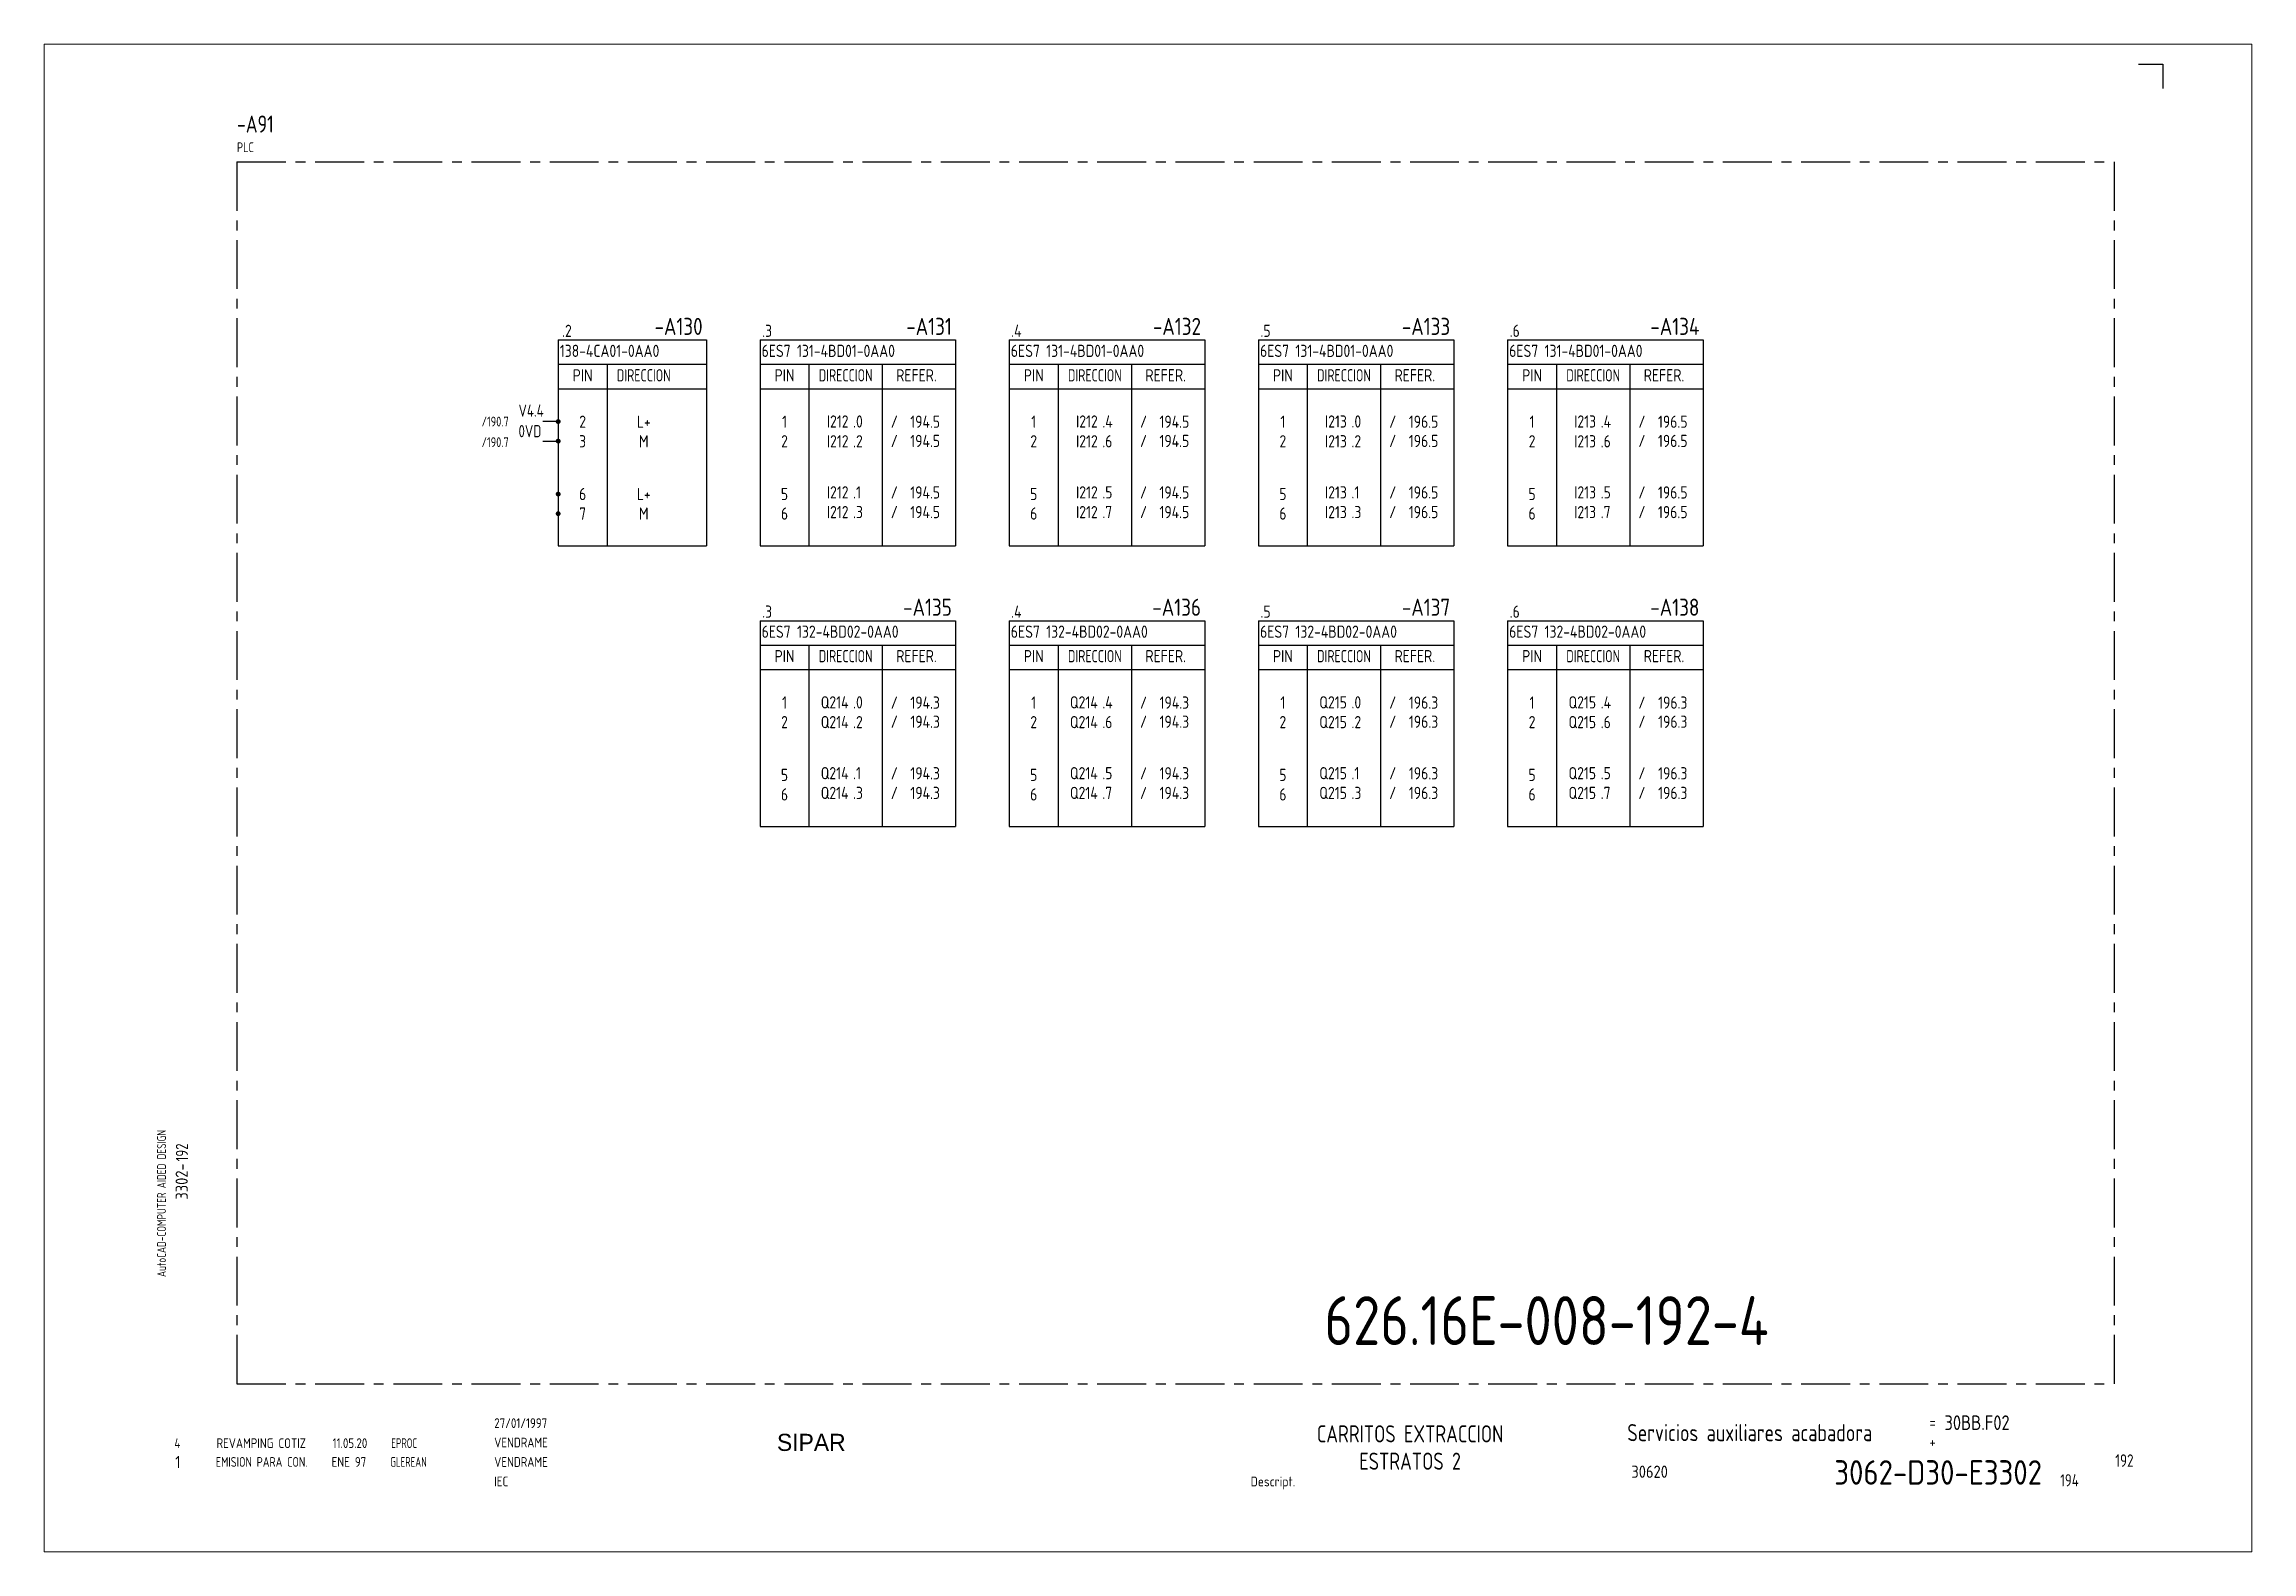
# Paper-space layout 'Presentación1' of a CAD drawing. Extents: x -13 to 438, y -7 to 301.
# The model-space entities are those that its viewports show. They can reach past a viewport. Long polylines and large blocks are cut down to what shows.
import ezdxf
from ezdxf.enums import TextEntityAlignment as Align

# ---------------------------------------------------------------- set-up
doc = ezdxf.new("R2010")
doc.units = 0
doc.header["$LTSCALE"] = 8
doc.header["$MEASUREMENT"] = 0
doc.linetypes.add('CENTER', pattern=[2, 1.25, -0.25, 0.25, -0.25])
doc.layers.get('0').update_dxf_attribs({"linetype": 'CONTINUOUS'})
doc.layers.add('CART', color=7, linetype='CONTINUOUS')
doc.styles.add('DIN', font='DIN', dxfattribs={"width": 0.85})
doc.styles.add('UNIV', font='UNIV')

# ---------------------------------------------------------------- blocks, each defined once
blk = doc.blocks.new('WB-FG100')
at = {"layer": 'CART', "color": 1}
for p, q in [((415, 297), (420, 297)), ((420, 297), (420, 292))]:
    blk.add_line(p, q, dxfattribs=at)
at = {"layer": 'CART', "color": 1, "style": 'DIN', "width": 0.8}
blk.add_text('AutoCAD-COMPUTER AIDED DESIGN', height=1.8, rotation=90, dxfattribs=at).set_placement((11.47, 48.84))
at = {"layer": 'CART', "color": 3, "style": 'DIN', "width": 0.8}
for s, p in [('=', (372.24, 17.91)), ('+', (372.24, 13.87))]:
    blk.add_text(s, height=2.5, dxfattribs=at).set_placement(p)
at = {"layer": 'CART', "color": 7, "style": 'DIN', "width": 0.9}
blk.add_attdef('FILE', text='', height=2.5, rotation=90, dxfattribs=at).set_placement((15.95, 68.38), align=Align.CENTER)
for tag, p in [('MOD-3', (13.92, 19)), ('MOD-2', (13.92, 15)), ('MOD-1', (13.92, 11)), ('NR.COMMESSA', (315, 9))]:
    blk.add_attdef(tag, text='', height=2.5, dxfattribs=at).set_placement(p, align=Align.MIDDLE)
at = {"layer": 'CART', "color": 7, "style": 'DIN'}
for tag, width, p in [('REV-3', 0.9, (21.66, 19)), ('DATA-3', 0.9, (45.37, 19)), ('NOME-3', 0.9, (57.37, 19)), ('REV-2', 0.9, (21.66, 15)), ('DATA-2', 0.9, (45.37, 15)), ('NOME-2', 0.9, (57.37, 15)), ('REV-1', 0.9, (21.66, 11)), ('DATA-1', 0.9, (45.37, 11)), ('NOME-1', 0.7, (57.37, 11))]:
    blk.add_attdef(tag, text='', height=2, dxfattribs=dict(at, width=width)).set_placement(p, align=Align.MIDDLE_LEFT)
at = {"layer": 'CART', "color": 7, "style": 'DIN', "width": 0.9}
for tag, p, height in [('DATA', (78.64, 17.94), 2), ('ESECUTORE', (78.64, 13.97), 2), ('CONTROLLORE', (78.64, 9.99), 2), ('NORMA', (78.64, 6.01), 2), ('SEGUE', (398.93, 5.65), 2.8)]:
    blk.add_attdef(tag, p, '', height=height, dxfattribs=at)
at = {"layer": 'CART', "color": 2, "style": 'DIN', "width": 0.9}
for tag, p in [('TITOLO-1/3', (266.5, 18.23)), ('TITOLO-2/3', (266.5, 13.18)), ('TITOLO-1/2', (266.5, 15.73)), ('TITOLO-3/3', (266.5, 8.13)), ('TITOLO-2/2', (266.5, 10.68))]:
    blk.add_attdef(tag, text='', height=3.5, dxfattribs=at).set_placement(p, align=Align.MIDDLE)
at = {"layer": 'CART', "color": 3, "style": 'DIN', "width": 0.9}
blk.add_attdef('ASSIEME', text='', height=3.5, dxfattribs=at).set_placement((334, 17), align=Align.MIDDLE)
at = {"layer": 'CART', "color": 3, "style": 'DIN', "width": 0.85}
for tag, p in [('=', (375.33, 16.63)), ('+', (375.33, 12.76))]:
    blk.add_attdef(tag, text='', height=3, dxfattribs=at).set_placement(p, align=Align.BOTTOM_LEFT)
at = {"layer": 'CART', "color": 2, "style": 'DIN', "width": 0.9}
blk.add_attdef('DISEGNO', text='', height=5, dxfattribs=at).set_placement((395.27, 6.35), align=Align.RIGHT)
at = {"layer": 'CART', "color": 3, "style": 'DIN', "width": 0.9}
blk.add_attdef('FOGLIO', text='', height=2.8, dxfattribs=at).set_placement((414.2, 9.56), align=Align.RIGHT)
at = {"layer": 'CART', "color": 1, "style": 'DIN', "width": 0.9}
blk.add_attdef('TIPOLOGIA', (233.37, 6), '', height=2, dxfattribs=at)

msp = doc.modelspace()

# ---------------------------------------------------------------- linework, layer by layer
at = {"color": 3, "linetype": 'CENTER'}
for p, q in [((568, 277), (952, 277)), ((568, 277), (568, 27)), ((952, 277), (952, 27)), ((568, 27), (952, 27))]:
    msp.add_line(p, q, dxfattribs=at)
at = {"color": 3}
for p, q in [((633.72, 240.59), (633.72, 198.46)), ((633.72, 240.59), (664.04, 240.59)), ((664.04, 240.59), (664.04, 198.46)), ((675.02, 240.59), (715.02, 240.59)), ((675.02, 240.59), (675.02, 198.46)), ((715.02, 240.59), (715.02, 198.46)), ((726, 240.59), (726, 198.46)), ((726, 240.59), (766, 240.59)), ((766, 240.59), (766, 198.46)), ((776.97, 240.59), (816.97, 240.59)), ((776.97, 240.59), (776.97, 198.46)), ((816.97, 240.59), (816.97, 198.46)), ((827.95, 240.59), (867.95, 240.59)), ((827.95, 240.59), (827.95, 198.46)), ((867.95, 240.59), (867.95, 198.46)), ((633.72, 235.59), (664.04, 235.59)), ((643.72, 235.59), (643.72, 198.46)), ((675.02, 235.59), (715.02, 235.59)), ((685.02, 235.59), (685.02, 198.46)), ((700.02, 235.59), (700.02, 198.46)), ((726, 235.59), (766, 235.59)), ((736, 235.59), (736, 198.46)), ((751, 235.59), (751, 198.46)), ((776.97, 235.59), (816.97, 235.59)), ((786.97, 235.59), (786.97, 198.46)), ((801.97, 235.59), (801.97, 198.46)), ((827.95, 235.59), (867.95, 235.59)), ((837.95, 235.59), (837.95, 198.46)), ((852.95, 235.59), (852.95, 198.46)), ((633.72, 230.59), (664.04, 230.59)), ((675.02, 230.59), (715.02, 230.59)), ((726, 230.59), (766, 230.59)), ((776.97, 230.59), (816.97, 230.59)), ((827.95, 230.59), (867.95, 230.59)), ((633.72, 198.46), (664.04, 198.46)), ((675.02, 198.46), (715.02, 198.46)), ((726, 198.46), (766, 198.46)), ((776.97, 198.46), (816.97, 198.46)), ((827.95, 198.46), (867.95, 198.46)), ((675.02, 183.13), (675.02, 141)), ((675.02, 183.13), (715.02, 183.13)), ((715.02, 183.13), (715.02, 141)), ((726, 183.13), (766, 183.13)), ((726, 183.13), (726, 141)), ((766, 183.13), (766, 141)), ((776.97, 183.13), (816.97, 183.13)), ((776.97, 183.13), (776.97, 141)), ((816.97, 183.13), (816.97, 141)), ((827.95, 183.13), (867.95, 183.13)), ((827.95, 183.13), (827.95, 141)), ((867.95, 183.13), (867.95, 141)), ((675.02, 178.13), (715.02, 178.13)), ((685.02, 178.13), (685.02, 141)), ((700.02, 178.13), (700.02, 141)), ((726, 178.13), (766, 178.13)), ((736, 178.13), (736, 141)), ((751, 178.13), (751, 141)), ((776.97, 178.13), (816.97, 178.13)), ((786.97, 178.13), (786.97, 141)), ((801.97, 178.13), (801.97, 141)), ((827.95, 178.13), (867.95, 178.13)), ((837.95, 178.13), (837.95, 141)), ((852.95, 178.13), (852.95, 141)), ((675.02, 173.13), (715.02, 173.13)), ((726, 173.13), (766, 173.13)), ((776.97, 173.13), (816.97, 173.13)), ((827.95, 173.13), (867.95, 173.13)), ((675.02, 141), (715.02, 141)), ((726, 141), (766, 141)), ((776.97, 141), (816.97, 141)), ((827.95, 141), (867.95, 141))]:
    msp.add_line(p, q, dxfattribs=at)
for p, q in [((633.72, 223.87), (630.6, 223.87)), ((630.6, 219.87), (633.72, 219.87))]:
    msp.add_line(p, q)
at = {"linetype": 'Continuous', "const_width": 0.5}
for points in [[(633.47, 223.87, 1), (633.97, 223.87, 1)], [(633.47, 219.87, 1), (633.97, 219.87, 1)], [(633.47, 209.03, 1), (633.97, 209.03, 1)], [(633.47, 205.03, 1), (633.97, 205.03, 1)]]:
    msp.add_lwpolyline(points, format="xyb", close=True, dxfattribs=at)

# ---------------------------------------------------------------- block references
at = {"layer": 'CART'}
ref = msp.add_blockref('WB-FG100', (542, 0), dxfattribs=at)
ref.add_attrib('TIPOLOGIA', 'Descript.', (775.37, 6), dxfattribs={"color": 1, "height": 2, "style": 'DIN', "width": 0.9})
ref.add_attrib('ASSIEME', 'Servicios auxiliares acabadora', dxfattribs={"color": 3, "height": 3.5, "style": 'DIN', "width": 0.8}).set_placement((877.5, 17), align=Align.MIDDLE)
ref.add_attrib('=', '30BB.F02', dxfattribs={"color": 3, "height": 3, "style": 'DIN', "width": 0.85}).set_placement((917.33, 16.63), align=Align.BOTTOM_LEFT)
ref.add_attrib('NR.COMMESSA', '30620', dxfattribs={"color": 7, "height": 2.5, "style": 'DIN', "width": 0.9}).set_placement((857, 9), align=Align.MIDDLE)
ref.add_attrib('DISEGNO', '3062-D30-E3302', dxfattribs={"color": 2, "height": 5, "style": 'DIN', "width": 0.9}).set_placement((937.27, 6.35), align=Align.RIGHT)
ref.add_attrib('DATA', '27/01/1997', (620.64, 17.94), dxfattribs={"color": 7, "height": 2, "style": 'DIN', "width": 0.85})
ref.add_attrib('ESECUTORE', 'VENDRAME', (620.64, 13.97), dxfattribs={"color": 7, "height": 2, "style": 'DIN', "width": 0.85})
ref.add_attrib('CONTROLLORE', 'VENDRAME', (620.64, 9.99), dxfattribs={"color": 7, "height": 2, "style": 'DIN', "width": 0.85})
ref.add_attrib('NORMA', 'IEC', (620.64, 6.01), dxfattribs={"color": 7, "height": 2, "style": 'DIN', "width": 0.85})
ref.add_attrib('MOD-1', '1', dxfattribs={"color": 7, "height": 2.5, "style": 'DIN', "width": 0.9}).set_placement((555.92, 11), align=Align.MIDDLE)
ref.add_attrib('REV-1', 'EMISION PARA CON.', dxfattribs={"color": 7, "height": 2, "style": 'DIN', "width": 0.8}).set_placement((563.66, 11), align=Align.MIDDLE_LEFT)
ref.add_attrib('DATA-1', 'ENE 97', dxfattribs={"color": 7, "height": 2, "style": 'DIN', "width": 0.85}).set_placement((587.37, 11), align=Align.MIDDLE_LEFT)
ref.add_attrib('NOME-1', 'GLEREAN', dxfattribs={"color": 7, "height": 2, "style": 'DIN', "width": 0.7}).set_placement((599.37, 11), align=Align.MIDDLE_LEFT)
ref.add_attrib('FILE', '3302-', dxfattribs={"color": 7, "height": 2.5, "rotation": 90, "style": 'DIN', "width": 0.9}).set_placement((557.95, 68.38), align=Align.CENTER)

# ---------------------------------------------------------------- texts
at = {"color": 3, "style": 'DIN', "width": 0.8}
msp.add_text('-A91', height=3.5, dxfattribs=at).set_placement((568, 283))
at = {"style": 'DIN'}
for s, height, width, p in [('PLC', 2, 0.8, (568, 279)), ('138-4CA01-0AA0', 2.5, 0.85, (634.05, 237.09)), ('6ES7 131-4BD01-0AA0', 2.5, 0.85, (675.34, 237.09)), ('6ES7 131-4BD01-0AA0', 2.5, 0.85, (726.32, 237.09)), ('6ES7 131-4BD01-0AA0', 2.5, 0.85, (777.3, 237.09)), ('6ES7 131-4BD01-0AA0', 2.5, 0.85, (828.27, 237.09)), ('V4.4', 2.5, 0.8, (625.6, 224.87)), ('0VD', 2.5, 0.8, (625.6, 220.66)), ('.0', 2.5, 0.85, (694.05, 222.64)), ('.4', 2.5, 0.85, (745.03, 222.64)), ('.0', 2.5, 0.85, (796.01, 222.64)), ('.4', 2.5, 0.85, (846.99, 222.64)), ('.2', 2.5, 0.85, (694.05, 218.59)), ('.6', 2.5, 0.85, (745.03, 218.59)), ('.2', 2.5, 0.85, (796.01, 218.59)), ('.6', 2.5, 0.85, (846.99, 218.59)), ('.1', 2.5, 0.85, (694.05, 208.14)), ('.5', 2.5, 0.85, (745.03, 208.14)), ('.1', 2.5, 0.85, (796.01, 208.14)), ('.5', 2.5, 0.85, (846.99, 208.14)), ('.3', 2.5, 0.85, (694.05, 204.1)), ('.7', 2.5, 0.85, (745.03, 204.1)), ('.3', 2.5, 0.85, (796.01, 204.1)), ('.7', 2.5, 0.85, (846.99, 204.1)), ('6ES7 132-4BD02-0AA0', 2.5, 0.85, (675.34, 179.63)), ('6ES7 132-4BD02-0AA0', 2.5, 0.85, (726.32, 179.63)), ('6ES7 132-4BD02-0AA0', 2.5, 0.85, (777.3, 179.63)), ('6ES7 132-4BD02-0AA0', 2.5, 0.85, (828.27, 179.63)), ('.0', 2.5, 0.85, (694.05, 165.17)), ('.4', 2.5, 0.85, (745.03, 165.17)), ('.0', 2.5, 0.85, (796.01, 165.17)), ('.4', 2.5, 0.85, (846.99, 165.17)), ('.2', 2.5, 0.85, (694.05, 161.13)), ('.6', 2.5, 0.85, (745.03, 161.13)), ('.2', 2.5, 0.85, (796.01, 161.13)), ('.6', 2.5, 0.85, (846.99, 161.13)), ('.1', 2.5, 0.85, (694.05, 150.68)), ('.3', 2.5, 0.85, (694.05, 146.64)), ('.5', 2.5, 0.85, (745.03, 150.68)), ('.7', 2.5, 0.85, (745.03, 146.64)), ('.1', 2.5, 0.85, (796.01, 150.68)), ('.3', 2.5, 0.85, (796.01, 146.64)), ('.5', 2.5, 0.85, (846.99, 150.68)), ('.7', 2.5, 0.85, (846.99, 146.64)), ('194', 2.5, 0.8, (941, 6))]:
    msp.add_text(s, height=height, dxfattribs=dict(at, width=width)).set_placement(p)
at = {"color": 3, "style": 'DIN'}
for s, height, width, p in [('-A130', 3.5, 0.85, (663.27, 241.59)), ('-A131', 3.5, 0.85, (714.25, 241.59)), ('-A132', 3.5, 0.85, (765.22, 241.59)), ('-A133', 3.5, 0.85, (816.2, 241.59)), ('-A134', 3.5, 0.85, (867.18, 241.59)), ('-A135', 3.5, 0.85, (714.25, 184.13)), ('-A136', 3.5, 0.85, (765.22, 184.13)), ('-A137', 3.5, 0.85, (816.2, 184.13)), ('-A138', 3.5, 0.85, (867.18, 184.13)), ('192', 2.56, 0.8, (956, 10))]:
    msp.add_text(s, height=height, dxfattribs=dict(at, width=width)).set_placement(p, align=Align.RIGHT)
at = {"style": 'DIN', "width": 0.85}
for s, p in [('.2', (635.51, 241.19)), ('.3', (676.47, 241.19)), ('.4', (727.45, 241.19)), ('.5', (778.43, 241.19)), ('.6', (829.4, 241.19)), ('PIN', (638.72, 232.09)), ('PIN', (680.02, 232.09)), ('REFER.', (707.02, 232.09)), ('PIN', (731, 232.09)), ('REFER.', (758, 232.09)), ('PIN', (781.97, 232.09)), ('REFER.', (808.97, 232.09)), ('PIN', (832.95, 232.09)), ('REFER.', (859.95, 232.09)), ('2', (638.72, 222.59)), ('L+', (651.22, 222.59)), ('1', (680.02, 222.59)), ('/', (702.48, 222.59)), ('194.5', (708.79, 222.59)), ('1', (731, 222.59)), ('/', (753.46, 222.59)), ('194.5', (759.77, 222.59)), ('1', (781.97, 222.59)), ('/', (804.44, 222.59)), ('196.5', (810.75, 222.59)), ('1', (832.95, 222.59)), ('/', (855.42, 222.59)), ('196.5', (861.73, 222.59)), ('3', (638.72, 218.59)), ('M', (651.22, 218.59)), ('2', (680.02, 218.59)), ('/', (702.48, 218.66)), ('194.5', (708.79, 218.66)), ('2', (731, 218.59)), ('/', (753.46, 218.66)), ('194.5', (759.77, 218.66)), ('2', (781.97, 218.59)), ('/', (804.44, 218.66)), ('196.5', (810.75, 218.66)), ('2', (832.95, 218.59)), ('/', (855.42, 218.66)), ('196.5', (861.73, 218.66)), ('6', (638.72, 207.8)), ('L+', (651.22, 207.8)), ('5', (680.02, 207.8)), ('/', (702.48, 208.12)), ('194.5', (708.79, 208.12)), ('5', (731, 207.8)), ('/', (753.46, 208.12)), ('194.5', (759.77, 208.12)), ('5', (781.97, 207.8)), ('/', (804.44, 208.12)), ('196.5', (810.75, 208.12)), ('5', (832.95, 207.8)), ('/', (855.42, 208.12)), ('196.5', (861.73, 208.12)), ('7', (638.72, 203.8)), ('M', (651.22, 203.8)), ('6', (680.02, 203.8)), ('/', (702.48, 204.1)), ('194.5', (708.79, 204.1)), ('6', (731, 203.8)), ('/', (753.46, 204.1)), ('194.5', (759.77, 204.1)), ('6', (781.97, 203.8)), ('/', (804.44, 204.1)), ('196.5', (810.75, 204.1)), ('6', (832.95, 203.8)), ('/', (855.42, 204.1)), ('196.5', (861.73, 204.1)), ('.3', (676.47, 183.73)), ('.4', (727.45, 183.73)), ('.5', (778.43, 183.73)), ('.6', (829.4, 183.73)), ('PIN', (680.02, 174.63)), ('REFER.', (707.02, 174.63)), ('PIN', (731, 174.63)), ('REFER.', (758, 174.63)), ('PIN', (781.97, 174.63)), ('REFER.', (808.97, 174.63)), ('PIN', (832.95, 174.63)), ('REFER.', (859.95, 174.63)), ('1', (680.02, 165.13)), ('/', (702.48, 165.12)), ('194.3', (708.79, 165.12)), ('1', (731, 165.13)), ('/', (753.46, 165.12)), ('194.3', (759.77, 165.12)), ('1', (781.97, 165.13)), ('/', (804.44, 165.12)), ('196.3', (810.75, 165.12)), ('1', (832.95, 165.13)), ('/', (855.42, 165.12)), ('196.3', (861.73, 165.12)), ('2', (680.02, 161.13)), ('/', (702.48, 161.2)), ('194.3', (708.79, 161.2)), ('2', (731, 161.13)), ('/', (753.46, 161.2)), ('194.3', (759.77, 161.2)), ('2', (781.97, 161.13)), ('/', (804.44, 161.2)), ('196.3', (810.75, 161.2)), ('2', (832.95, 161.13)), ('/', (855.42, 161.2)), ('196.3', (861.73, 161.2)), ('5', (680.02, 150.33)), ('/', (702.48, 150.66)), ('/', (702.48, 146.64)), ('194.3', (708.79, 150.66)), ('194.3', (708.79, 146.64)), ('5', (731, 150.33)), ('/', (753.46, 150.66)), ('/', (753.46, 146.64)), ('194.3', (759.77, 150.66)), ('194.3', (759.77, 146.64)), ('5', (781.97, 150.33)), ('/', (804.44, 150.66)), ('/', (804.44, 146.64)), ('196.3', (810.75, 150.66)), ('196.3', (810.75, 146.64)), ('5', (832.95, 150.33)), ('/', (855.42, 150.66)), ('/', (855.42, 146.64)), ('196.3', (861.73, 150.66)), ('196.3', (861.73, 146.64)), ('6', (680.02, 146.33)), ('6', (731, 146.33)), ('6', (781.97, 146.33)), ('6', (832.95, 146.33))]:
    msp.add_text(s, height=2.5, dxfattribs=at).set_placement(p, align=Align.CENTER)
at = {"style": 'DIN', "width": 0.596129}
for p, p2 in [((645.72, 232.09), (656.72, 232.09)), ((687.02, 232.09), (698.02, 232.09)), ((738, 232.09), (749, 232.09)), ((788.97, 232.09), (799.97, 232.09)), ((839.95, 232.09), (850.95, 232.09)), ((687.02, 174.63), (698.02, 174.63)), ((738, 174.63), (749, 174.63)), ((788.97, 174.63), (799.97, 174.63)), ((839.95, 174.63), (850.95, 174.63))]:
    msp.add_text('DIRECCION', height=2.5, dxfattribs=at).set_placement(p, p2, align=Align.FIT)
at = {"style": 'DIN'}
for s, height, width, p in [('/190.7', 2, 0.8, (623.6, 222.87)), ('I212', 2.5, 0.85, (693.12, 222.64)), ('I212', 2.5, 0.85, (744.1, 222.64)), ('I213', 2.5, 0.85, (795.07, 222.64)), ('I213', 2.5, 0.85, (846.05, 222.64)), ('/190.7', 2, 0.8, (623.6, 218.66)), ('I212', 2.5, 0.85, (693.12, 218.59)), ('I212', 2.5, 0.85, (744.1, 218.59)), ('I213', 2.5, 0.85, (795.07, 218.59)), ('I213', 2.5, 0.85, (846.05, 218.59)), ('I212', 2.5, 0.85, (693.12, 208.14)), ('I212', 2.5, 0.85, (744.1, 208.14)), ('I213', 2.5, 0.85, (795.07, 208.14)), ('I213', 2.5, 0.85, (846.05, 208.14)), ('I212', 2.5, 0.85, (693.12, 204.1)), ('I212', 2.5, 0.85, (744.1, 204.1)), ('I213', 2.5, 0.85, (795.07, 204.1)), ('I213', 2.5, 0.85, (846.05, 204.1)), ('Q214', 2.5, 0.85, (693.12, 165.17)), ('Q214', 2.5, 0.85, (744.1, 165.17)), ('Q215', 2.5, 0.85, (795.07, 165.17)), ('Q215', 2.5, 0.85, (846.05, 165.17)), ('Q214', 2.5, 0.85, (693.12, 161.13)), ('Q214', 2.5, 0.85, (744.1, 161.13)), ('Q215', 2.5, 0.85, (795.07, 161.13)), ('Q215', 2.5, 0.85, (846.05, 161.13)), ('Q214', 2.5, 0.85, (693.12, 150.68)), ('Q214', 2.5, 0.85, (693.12, 146.64)), ('Q214', 2.5, 0.85, (744.1, 150.68)), ('Q214', 2.5, 0.85, (744.1, 146.64)), ('Q215', 2.5, 0.85, (795.07, 150.68)), ('Q215', 2.5, 0.85, (795.07, 146.64)), ('Q215', 2.5, 0.85, (846.05, 150.68)), ('Q215', 2.5, 0.85, (846.05, 146.64))]:
    msp.add_text(s, height=height, dxfattribs=dict(at, width=width)).set_placement(p, align=Align.RIGHT)
at = {"style": 'DIN', "width": 0.8}
msp.add_text('192', height=2.5, rotation=90, dxfattribs=at).set_placement((558, 72.5))
at = {"color": 3, "style": 'DIN', "width": 0.8}
for s, p in [('CARRITOS EXTRACCION', (808, 15)), ('ESTRATOS 2', (808, 9.4))]:
    msp.add_text(s, height=3.5, dxfattribs=at).set_placement(p, align=Align.CENTER)
at = {"linetype": 'Continuous', "style": 'DIN'}
for s, width, p in [('4', 0.85, (555.2, 13.84)), ('REVAMPING COTIZ', 0.85, (563.83, 13.84)), ('11.05.20', 0.85, (587.58, 13.84)), ('EPROC', 0.7, (599.58, 13.84))]:
    msp.add_text(s, height=2, dxfattribs=dict(at, width=width)).set_placement(p)
at = {"color": 2, "insert": (790.47, 44.92), "char_height": 10, "width": 111.0411, "attachment_point": 1, "style": 'DIN'}
msp.add_mtext('626.16E-008-192-4', dxfattribs=at)
at = {"layer": 'CART', "color": 2, "linetype": 'Continuous', "style": 'UNIV'}
msp.add_text('SIPAR', height=3.5, dxfattribs=at).set_placement((685.5, 13.25), align=Align.CENTER)

psp = doc.layouts.new('Presentación1')

# ---------------------------------------------------------------- viewports
at = {"layer": '0', "linetype": 'Continuous'}
psp.add_viewport(center=(212.39, 146.83), size=(451.63, 308.4954), view_center_point=(754.38, 146.85), view_height=308.4956, dxfattribs=at)

doc.saveas('drawing.dxf')
